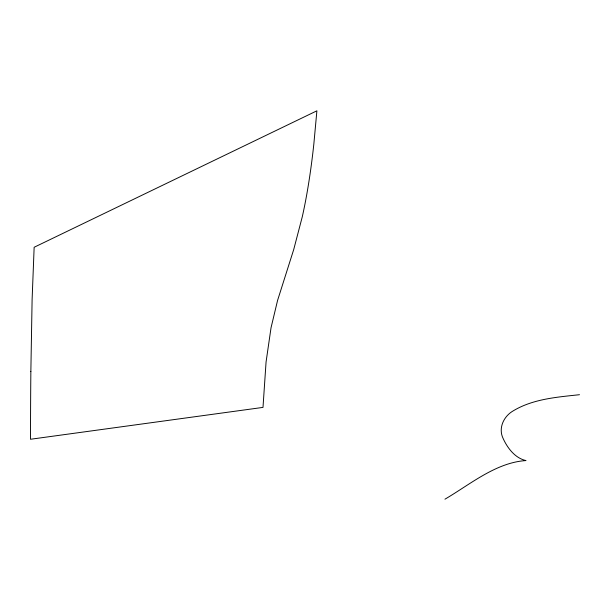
<?xml version="1.0" encoding="UTF-8"?>
<svg xmlns="http://www.w3.org/2000/svg" width="610" height="610" viewBox="0 0 610 610"><rect width="100%" height="100%" fill="white"/><g stroke="black" fill="none" stroke-linecap="round" stroke-linejoin="round"><path stroke-width="0.91" d="M444.949 499.186C470.058 484.508 495.922 462.487 525.988 460.565C514.604 458.133 506.521 446.863 502.32 436.592C498.942 427.191 503.799 417.026 511.828 411.719C531.905 399.009 556.465 397.194 579.5 394.708M30.858 371.459L30.744 384.414A1375.314 26.039 88.3 0 0 30.5 439.261L262.994 407.396L266.067 361.989L271.038 327.745L277.573 300.433L293.723 249.52L302.308 216.672A212.753 44.042 -88 0 0 313.853 143.914L316.895 110.814L34.145 247.271L32.109 299.632L30.858 371.459"/></g></svg>
